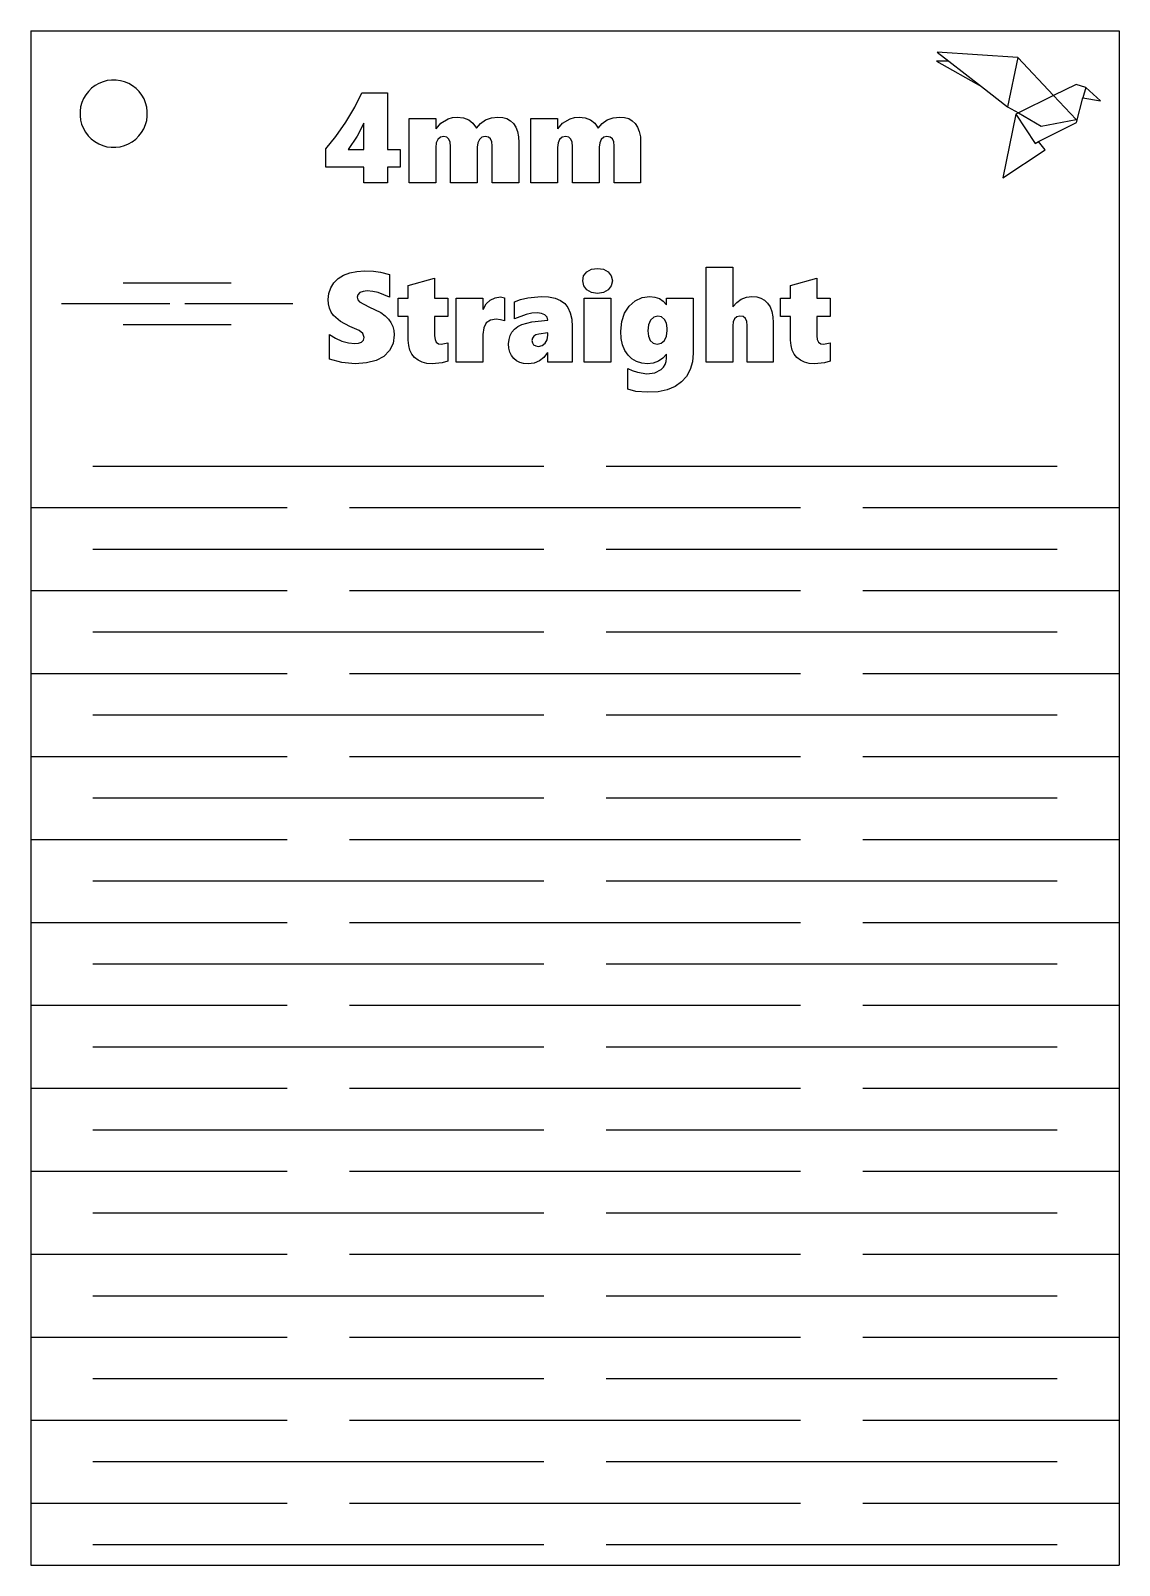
# Model space of a CAD drawing. Extents: x -52 to 52, y -74 to 74.
import ezdxf

# ---------------------------------------------------------------- set-up
doc = ezdxf.new("R2010")
doc.units = 0
doc.header["$MEASUREMENT"] = 0
doc.layers.get('0').update_dxf_attribs({"linetype": 'CONTINUOUS'})

msp = doc.modelspace()

# ---------------------------------------------------------------- linework, layer by layer
for p, q in [((-52.47, 73.99), (52.47, 73.99)), ((-52.47, 73.99), (-52.45, 28.01)), ((52.47, 73.99), (52.47, 28.01)), ((34.84, 71.05), (39.18, 68.61)), ((36.04, 71.05), (34.84, 71.05)), ((42.68, 71.41), (34.9, 71.92)), ((34.9, 71.92), (36.04, 71.05)), ((36.04, 71.05), (39.18, 68.61)), ((42.68, 71.41), (41.71, 66.65)), ((46.14, 67.74), (42.68, 71.41)), ((-46.91, 68.14), (-47.17, 67.81)), ((-46.61, 68.44), (-46.91, 68.14)), ((-46.27, 68.7), (-46.61, 68.44)), ((-45.9, 68.91), (-46.27, 68.7)), ((-45.5, 69.07), (-45.9, 68.91)), ((-45.09, 69.18), (-45.5, 69.07)), ((-44.67, 69.23), (-45.09, 69.18)), ((-44.25, 69.23), (-44.67, 69.23)), ((-43.83, 69.17), (-44.25, 69.23)), ((-43.42, 69.06), (-43.83, 69.17)), ((-43.02, 68.9), (-43.42, 69.06)), ((-42.66, 68.68), (-43.02, 68.9)), ((-42.32, 68.42), (-42.66, 68.68)), ((-42.02, 68.12), (-42.32, 68.42)), ((-41.76, 67.78), (-42.02, 68.12)), ((39.18, 68.61), (41.71, 66.65)), ((48.32, 68.81), (46.14, 67.74)), ((49.24, 68.51), (48.32, 68.81)), ((49.24, 68.51), (48.95, 67.52)), ((50.65, 67.22), (49.24, 68.51)), ((-47.66, 66.64), (-47.72, 66.22)), ((-47.55, 67.05), (-47.66, 66.64)), ((-47.38, 67.44), (-47.55, 67.05)), ((-47.17, 67.81), (-47.38, 67.44)), ((-41.55, 67.41), (-41.76, 67.78)), ((-41.39, 67.02), (-41.55, 67.41)), ((-41.28, 66.61), (-41.39, 67.02)), ((-41.23, 66.19), (-41.28, 66.61)), ((-22.09, 65.17), (-21.22, 66.61)), ((-21.22, 66.61), (-20.54, 67.99)), ((-20.54, 67.99), (-18.08, 67.99)), ((-18.08, 67.99), (-18.08, 62.53)), ((41.71, 66.65), (42.74, 66.06)), ((46.14, 67.74), (42.74, 66.06)), ((48.3, 65.43), (46.14, 67.74)), ((48.34, 65.15), (48.95, 67.52)), ((48.95, 67.52), (50.65, 67.22)), ((-47.72, 66.22), (-47.72, 65.79)), ((-47.72, 65.79), (-47.66, 65.37)), ((-47.66, 65.37), (-47.56, 64.96)), ((-41.4, 64.93), (-41.29, 65.34)), ((-41.29, 65.34), (-41.23, 65.76)), ((-41.23, 65.76), (-41.23, 66.19)), ((-23.05, 63.8), (-22.09, 65.17)), ((-16, 59.33), (-16, 65.51)), ((-16, 65.51), (-13.43, 65.51)), ((-13.43, 65.51), (-13.43, 64.54)), ((-12.94, 65.06), (-12.22, 65.5)), ((-12.22, 65.5), (-11.81, 65.62)), ((-11.81, 65.62), (-11.36, 65.66)), ((-11.36, 65.66), (-10.76, 65.6)), ((-10.76, 65.6), (-10.25, 65.4)), ((-10.25, 65.4), (-9.84, 65.07)), ((-9.12, 65.04), (-8.63, 65.38)), ((-8.63, 65.38), (-8.06, 65.59)), ((-8.06, 65.59), (-7.43, 65.66)), ((-7.43, 65.66), (-6.97, 65.62)), ((-6.97, 65.62), (-6.57, 65.51)), ((-6.57, 65.51), (-6.22, 65.31)), ((-6.22, 65.31), (-5.93, 65.03)), ((-4.25, 59.33), (-4.25, 65.51)), ((-4.25, 65.51), (-1.68, 65.51)), ((-1.68, 65.51), (-1.68, 64.54)), ((-1.19, 65.06), (-0.48, 65.5)), ((-0.48, 65.5), (-0.06, 65.62)), ((-0.06, 65.62), (0.39, 65.66)), ((0.39, 65.66), (0.99, 65.6)), ((0.99, 65.6), (1.49, 65.4)), ((1.49, 65.4), (1.91, 65.07)), ((2.63, 65.04), (3.11, 65.38)), ((3.11, 65.38), (3.69, 65.59)), ((3.69, 65.59), (4.32, 65.66)), ((4.32, 65.66), (4.78, 65.62)), ((4.78, 65.62), (5.18, 65.51)), ((5.18, 65.51), (5.52, 65.31)), ((5.52, 65.31), (5.81, 65.03)), ((42.5, 65.95), (41.23, 59.8)), ((42.74, 66.06), (42.5, 65.95)), ((42.5, 65.95), (44.37, 63.11)), ((42.74, 66.06), (44.95, 64.79)), ((44.75, 63.33), (48.34, 65.15)), ((44.95, 64.79), (48.3, 65.43)), ((-47.56, 64.96), (-47.39, 64.56)), ((-47.39, 64.56), (-47.18, 64.2)), ((-47.18, 64.2), (-46.93, 63.86)), ((-46.93, 63.86), (-46.63, 63.56)), ((-42.34, 63.54), (-42.04, 63.84)), ((-42.04, 63.84), (-41.78, 64.17)), ((-41.78, 64.17), (-41.56, 64.54)), ((-41.56, 64.54), (-41.4, 64.93)), ((-24.01, 62.6), (-23.05, 63.8)), ((-21.01, 63.82), (-21.88, 62.53)), ((-20.35, 65.07), (-21.01, 63.82)), ((-20.35, 62.53), (-20.35, 65.07)), ((-13.4, 64.54), (-12.94, 65.06)), ((-12.98, 63.71), (-13.23, 63.51)), ((-12.63, 63.78), (-12.98, 63.71)), ((-12.35, 63.72), (-12.63, 63.78)), ((-12.15, 63.54), (-12.35, 63.72)), ((-9.84, 65.07), (-9.5, 64.58)), ((-9.5, 64.58), (-9.12, 65.04)), ((-8.98, 63.71), (-9.22, 63.51)), ((-8.66, 63.78), (-8.98, 63.71)), ((-8.35, 63.73), (-8.66, 63.78)), ((-8.14, 63.56), (-8.35, 63.73)), ((-5.93, 65.03), (-5.71, 64.68)), ((-5.71, 64.68), (-5.55, 64.26)), ((-5.55, 64.26), (-5.45, 63.76)), ((-5.45, 63.76), (-5.42, 63.2)), ((-1.65, 64.54), (-1.19, 65.06)), ((-1.23, 63.71), (-1.48, 63.51)), ((-0.89, 63.78), (-1.23, 63.71)), ((-0.61, 63.72), (-0.89, 63.78)), ((-0.4, 63.54), (-0.61, 63.72)), ((1.91, 65.07), (2.24, 64.58)), ((2.24, 64.58), (2.63, 65.04)), ((2.77, 63.71), (2.53, 63.51)), ((3.08, 63.78), (2.77, 63.71)), ((3.4, 63.73), (3.08, 63.78)), ((3.61, 63.56), (3.4, 63.73)), ((5.81, 65.03), (6.04, 64.68)), ((6.04, 64.68), (6.2, 64.26)), ((6.2, 64.26), (6.3, 63.76)), ((6.3, 63.76), (6.33, 63.2)), ((-46.63, 63.56), (-46.29, 63.29)), ((-46.29, 63.29), (-45.92, 63.08)), ((-45.92, 63.08), (-45.53, 62.92)), ((-45.53, 62.92), (-45.12, 62.8)), ((-45.12, 62.8), (-44.7, 62.75)), ((-44.7, 62.75), (-44.28, 62.75)), ((-44.28, 62.75), (-43.85, 62.8)), ((-43.85, 62.8), (-43.44, 62.91)), ((-43.44, 62.91), (-43.05, 63.07)), ((-43.05, 63.07), (-42.68, 63.28)), ((-42.68, 63.28), (-42.34, 63.54)), ((-24.01, 60.82), (-24.01, 62.6)), ((-21.88, 62.53), (-20.35, 62.53)), ((-18.08, 62.53), (-16.85, 62.53)), ((-16.85, 62.53), (-16.85, 60.82)), ((-13.38, 63.17), (-13.43, 62.72)), ((-13.43, 62.72), (-13.43, 59.33)), ((-13.23, 63.51), (-13.38, 63.17)), ((-12.03, 63.25), (-12.15, 63.54)), ((-11.99, 62.83), (-12.03, 63.25)), ((-11.99, 59.33), (-11.99, 62.83)), ((-9.37, 63.19), (-9.42, 62.77)), ((-9.42, 62.77), (-9.42, 59.33)), ((-9.22, 63.51), (-9.37, 63.19)), ((-8.02, 63.28), (-8.14, 63.56)), ((-7.98, 62.89), (-8.02, 63.28)), ((-7.98, 59.33), (-7.98, 62.89)), ((-5.42, 63.2), (-5.42, 59.33)), ((-1.63, 63.17), (-1.68, 62.72)), ((-1.68, 62.72), (-1.68, 59.33)), ((-1.48, 63.51), (-1.63, 63.17)), ((-0.28, 63.25), (-0.4, 63.54)), ((-0.24, 62.83), (-0.28, 63.25)), ((-0.24, 59.33), (-0.24, 62.83)), ((2.38, 63.19), (2.33, 62.77)), ((2.33, 62.77), (2.33, 59.33)), ((2.53, 63.51), (2.38, 63.19)), ((3.73, 63.28), (3.61, 63.56)), ((3.77, 62.89), (3.73, 63.28)), ((3.77, 59.33), (3.77, 62.89)), ((6.33, 63.2), (6.33, 59.33)), ((41.23, 59.8), (45.32, 62.5)), ((44.37, 63.11), (44.67, 63.29)), ((44.67, 63.29), (44.75, 63.33)), ((45.32, 62.5), (44.67, 63.29)), ((-20.35, 60.82), (-24.01, 60.82)), ((-20.35, 59.33), (-20.35, 60.82)), ((-16.85, 60.82), (-18.09, 60.82)), ((-18.09, 60.82), (-18.09, 59.33)), ((-18.09, 59.33), (-20.35, 59.33)), ((-13.43, 59.33), (-16, 59.33)), ((-9.42, 59.33), (-11.99, 59.33)), ((-5.42, 59.33), (-7.98, 59.33)), ((-1.68, 59.33), (-4.25, 59.33)), ((2.33, 59.33), (-0.24, 59.33)), ((6.33, 59.33), (3.77, 59.33)), ((-22.84, 50.08), (-22.32, 50.4)), ((-22.32, 50.4), (-21.72, 50.64)), ((-21.72, 50.64), (-21.04, 50.78)), ((-21.04, 50.78), (-20.28, 50.83)), ((-20.28, 50.83), (-19.44, 50.79)), ((-19.44, 50.79), (-18.75, 50.7)), ((-18.75, 50.7), (-17.88, 50.49)), ((-17.88, 50.49), (-17.88, 48.29)), ((0.74, 49.87), (0.83, 50.35)), ((0.83, 50.35), (1.13, 50.73)), ((1.13, 50.73), (1.58, 50.98)), ((1.58, 50.98), (2.17, 51.06)), ((2.17, 51.06), (2.75, 50.98)), ((2.75, 50.98), (3.21, 50.73)), ((3.21, 50.73), (3.5, 50.35)), ((3.5, 50.35), (3.6, 49.87)), ((12.63, 42.03), (12.63, 51.18)), ((12.63, 51.18), (15.2, 51.18)), ((15.2, 51.18), (15.2, 47.37)), ((-43.57, 49.67), (-33.14, 49.67)), ((-23.73, 48.66), (-23.55, 49.2)), ((-23.55, 49.2), (-23.25, 49.67)), ((-23.25, 49.67), (-22.84, 50.08)), ((-20.42, 48.85), (-20.73, 48.73)), ((-20.03, 48.89), (-20.42, 48.85)), ((-19.5, 48.85), (-20.03, 48.89)), ((-18.96, 48.74), (-19.5, 48.85)), ((-16.07, 49.42), (-13.53, 50.12)), ((-16.07, 48.21), (-16.07, 49.42)), ((-13.53, 50.12), (-13.53, 48.21)), ((0.84, 49.4), (0.74, 49.87)), ((1.14, 49), (0.84, 49.4)), ((1.6, 48.74), (1.14, 49)), ((3.21, 48.99), (2.75, 48.74)), ((3.5, 49.38), (3.21, 48.99)), ((3.6, 49.87), (3.5, 49.38)), ((20.79, 49.42), (23.32, 50.12)), ((20.79, 48.21), (20.79, 49.42)), ((23.32, 50.12), (23.32, 48.21)), ((-49.51, 47.67), (-39.07, 47.67)), ((-37.63, 47.67), (-27.2, 47.67)), ((-23.79, 48.07), (-23.73, 48.66)), ((-23.76, 47.64), (-23.79, 48.07)), ((-23.66, 47.23), (-23.76, 47.64)), ((-20.93, 48.53), (-20.99, 48.28)), ((-20.99, 48.28), (-20.94, 48.03)), ((-20.94, 48.03), (-20.78, 47.83)), ((-20.73, 48.73), (-20.93, 48.53)), ((-20.78, 47.83), (-19.88, 47.37)), ((-19.88, 47.37), (-18.73, 46.8)), ((-17.88, 48.29), (-18.96, 48.74)), ((-17.04, 46.43), (-17.04, 48.21)), ((-17.04, 48.21), (-16.07, 48.21)), ((-13.53, 48.21), (-12.25, 48.21)), ((-12.25, 48.21), (-12.25, 46.43)), ((-11.45, 42.03), (-11.45, 48.21)), ((-11.45, 48.21), (-8.87, 48.21)), ((-8.87, 48.21), (-8.87, 47.12)), ((-8.85, 47.12), (-8.56, 47.64)), ((-8.56, 47.64), (-8.18, 48.01)), ((-8.18, 48.01), (-7.71, 48.24)), ((-7.71, 48.24), (-7.17, 48.32)), ((-7.17, 48.32), (-6.8, 48.24)), ((-6.8, 48.24), (-6.8, 46)), ((-5.82, 47.86), (-5.26, 48.06)), ((-5.82, 46.19), (-5.82, 47.86)), ((-5.26, 48.06), (-4.56, 48.22)), ((-4.56, 48.22), (-3.27, 48.36)), ((-3.27, 48.36), (-2.54, 48.32)), ((-2.54, 48.32), (-1.91, 48.19)), ((-1.91, 48.19), (-1.4, 47.98)), ((-1.4, 47.98), (-0.99, 47.68)), ((-0.99, 47.68), (-0.68, 47.29)), ((0.88, 42.03), (0.88, 48.21)), ((0.88, 48.21), (3.45, 48.21)), ((2.17, 48.65), (1.6, 48.74)), ((2.75, 48.74), (2.17, 48.65)), ((3.45, 48.21), (3.45, 42.03)), ((4.78, 46.76), (5.21, 47.44)), ((5.21, 47.44), (5.79, 47.94)), ((5.79, 47.94), (6.47, 48.25)), ((6.47, 48.25), (7.21, 48.36)), ((7.21, 48.36), (7.71, 48.31)), ((7.71, 48.31), (8.15, 48.16)), ((8.15, 48.16), (8.51, 47.91)), ((8.51, 47.91), (8.81, 47.57)), ((8.83, 47.57), (8.83, 48.21)), ((8.83, 48.21), (11.39, 48.21)), ((11.39, 48.21), (11.39, 42.89)), ((15.22, 47.37), (15.59, 47.79)), ((15.59, 47.79), (16.03, 48.1)), ((16.03, 48.1), (16.52, 48.29)), ((16.52, 48.29), (17.05, 48.36)), ((17.05, 48.36), (17.52, 48.32)), ((17.52, 48.32), (17.93, 48.2)), ((17.93, 48.2), (18.28, 48)), ((18.28, 48), (18.57, 47.72)), ((18.57, 47.72), (18.8, 47.36)), ((18.8, 47.36), (18.97, 46.92)), ((19.82, 46.43), (19.82, 48.21)), ((19.82, 48.21), (20.79, 48.21)), ((23.32, 48.21), (24.61, 48.21)), ((24.61, 48.21), (24.61, 46.43)), ((-23.5, 46.86), (-23.66, 47.23)), ((-23.27, 46.52), (-23.5, 46.86)), ((-22.61, 45.94), (-23.27, 46.52)), ((-21.7, 45.47), (-22.61, 45.94)), ((-18.73, 46.8), (-18.31, 46.5)), ((-18.31, 46.5), (-17.98, 46.18)), ((-17.98, 46.18), (-17.74, 45.84)), ((-16.07, 46.43), (-17.04, 46.43)), ((-16.07, 44.15), (-16.07, 46.43)), ((-12.25, 46.43), (-13.53, 46.43)), ((-13.53, 46.43), (-13.53, 44.57)), ((-8.16, 46.09), (-8.56, 45.81)), ((-7.6, 46.18), (-8.16, 46.09)), ((-7.19, 46.12), (-7.6, 46.18)), ((-6.8, 46), (-7.19, 46.12)), ((-4.7, 46.63), (-5.82, 46.19)), ((-5.14, 45.65), (-4.16, 45.9)), ((-4.15, 46.75), (-4.7, 46.63)), ((-4.16, 45.9), (-2.63, 46.09)), ((-3.63, 46.78), (-4.15, 46.75)), ((-3.22, 46.73), (-3.63, 46.78)), ((-2.9, 46.59), (-3.22, 46.73)), ((-2.69, 46.37), (-2.9, 46.59)), ((-2.63, 46.09), (-2.69, 46.37)), ((-0.68, 47.29), (-0.46, 46.79)), ((-0.46, 46.79), (-0.32, 46.17)), ((-0.32, 46.17), (-0.28, 45.44)), ((4.42, 45), (4.51, 45.94)), ((4.51, 45.94), (4.78, 46.76)), ((7.28, 46.09), (7.09, 45.64)), ((7.59, 46.38), (7.28, 46.09)), ((7.98, 46.47), (7.59, 46.38)), ((8.34, 46.39), (7.98, 46.47)), ((8.63, 46.15), (8.34, 46.39)), ((8.81, 45.78), (8.63, 46.15)), ((15.24, 45.91), (15.2, 45.54)), ((15.38, 46.21), (15.24, 45.91)), ((15.6, 46.41), (15.38, 46.21)), ((15.9, 46.47), (15.6, 46.41)), ((16.21, 46.42), (15.9, 46.47)), ((16.43, 46.24), (16.21, 46.42)), ((16.57, 45.96), (16.43, 46.24)), ((16.61, 45.55), (16.57, 45.96)), ((18.97, 46.92), (19.07, 46.41)), ((19.07, 46.41), (19.1, 45.82)), ((20.79, 46.43), (19.82, 46.43)), ((20.79, 44.15), (20.79, 46.43)), ((24.61, 46.43), (23.32, 46.43)), ((23.32, 46.43), (23.32, 44.57)), ((-43.57, 45.67), (-33.14, 45.67)), ((-23.67, 42.33), (-23.67, 44.71)), ((-23.67, 44.71), (-23.1, 44.35)), ((-20.82, 45.09), (-21.7, 45.47)), ((-20.46, 44.79), (-20.82, 45.09)), ((-20.34, 44.42), (-20.46, 44.79)), ((-20.4, 44.16), (-20.34, 44.42)), ((-17.74, 45.84), (-17.56, 45.47)), ((-17.56, 45.47), (-17.46, 45.07)), ((-17.42, 44.65), (-17.54, 43.84)), ((-17.46, 45.07), (-17.42, 44.65)), ((-13.53, 44.57), (-13.49, 44.22)), ((-8.79, 45.35), (-8.87, 44.71)), ((-8.87, 44.71), (-8.87, 42.03)), ((-8.56, 45.81), (-8.79, 45.35)), ((-6.36, 44.21), (-6.26, 44.6)), ((-6.26, 44.6), (-6.08, 44.93)), ((-6.08, 44.93), (-5.84, 45.22)), ((-5.84, 45.22), (-5.52, 45.46)), ((-5.52, 45.46), (-5.14, 45.65)), ((-3.98, 44.53), (-4.11, 44.35)), ((-3.78, 44.66), (-3.98, 44.53)), ((-3.5, 44.74), (-3.78, 44.66)), ((-2.63, 44.86), (-3.5, 44.74)), ((-2.69, 44.19), (-2.63, 44.62)), ((-2.63, 44.62), (-2.63, 44.86)), ((-0.28, 45.44), (-0.28, 42.03)), ((4.46, 44.3), (4.42, 45)), ((7.09, 45.64), (7.03, 45.06)), ((7.03, 45.06), (7.08, 44.52)), ((7.08, 44.52), (7.24, 44.11)), ((8.62, 44.12), (8.81, 44.54)), ((8.87, 45.29), (8.81, 45.78)), ((8.81, 44.54), (8.87, 45.08)), ((8.87, 45.08), (8.87, 45.29)), ((15.2, 45.54), (15.2, 42.03)), ((16.61, 42.03), (16.61, 45.55)), ((19.1, 45.82), (19.1, 42.03)), ((23.32, 44.57), (23.36, 44.22)), ((-23.1, 44.35), (-22.47, 44.06)), ((-22.47, 44.06), (-21.83, 43.88)), ((-21.83, 43.88), (-21.24, 43.82)), ((-21.24, 43.82), (-20.86, 43.86)), ((-20.86, 43.86), (-20.58, 43.97)), ((-20.58, 43.97), (-20.4, 44.16)), ((-17.88, 43.14), (-18.44, 42.58)), ((-17.54, 43.84), (-17.88, 43.14)), ((-16.03, 43.64), (-16.07, 44.15)), ((-15.92, 43.18), (-16.03, 43.64)), ((-15.73, 42.79), (-15.92, 43.18)), ((-13.49, 44.22), (-13.37, 43.96)), ((-13.37, 43.96), (-13.17, 43.81)), ((-13.17, 43.81), (-12.89, 43.76)), ((-12.89, 43.76), (-12.25, 43.89)), ((-12.25, 43.89), (-12.25, 42.11)), ((-6.4, 43.78), (-6.36, 44.21)), ((-6.37, 43.37), (-6.4, 43.78)), ((-6.28, 43), (-6.37, 43.37)), ((-6.12, 42.68), (-6.28, 43)), ((-4.11, 44.35), (-4.15, 44.13)), ((-4.15, 44.13), (-4.11, 43.9)), ((-4.11, 43.9), (-3.99, 43.71)), ((-3.99, 43.71), (-3.79, 43.59)), ((-3.79, 43.59), (-3.53, 43.55)), ((-3.53, 43.55), (-3.17, 43.62)), ((-3.17, 43.62), (-2.88, 43.85)), ((-2.65, 42.97), (-3, 42.49)), ((-2.88, 43.85), (-2.69, 44.19)), ((-2.63, 42.03), (-2.63, 42.97)), ((4.59, 43.69), (4.46, 44.3)), ((4.81, 43.16), (4.59, 43.69)), ((5.11, 42.71), (4.81, 43.16)), ((7.24, 44.11), (7.52, 43.85)), ((7.52, 43.85), (7.93, 43.76)), ((7.93, 43.76), (8.32, 43.85)), ((8.32, 43.85), (8.62, 44.12)), ((20.83, 43.64), (20.79, 44.15)), ((20.94, 43.18), (20.83, 43.64)), ((21.13, 42.79), (20.94, 43.18)), ((23.36, 44.22), (23.48, 43.96)), ((23.48, 43.96), (23.69, 43.81)), ((23.69, 43.81), (23.97, 43.76)), ((23.97, 43.76), (24.61, 43.89)), ((24.61, 43.89), (24.61, 42.11)), ((-22.48, 41.99), (-23.67, 42.33)), ((-21.18, 41.88), (-22.48, 41.99)), ((-20.1, 41.95), (-21.18, 41.88)), ((-19.18, 42.19), (-20.1, 41.95)), ((-18.44, 42.58), (-19.18, 42.19)), ((-15.46, 42.47), (-15.73, 42.79)), ((-15.13, 42.21), (-15.46, 42.47)), ((-14.74, 42.02), (-15.13, 42.21)), ((-14.29, 41.91), (-14.74, 42.02)), ((-13.78, 41.88), (-14.29, 41.91)), ((-12.82, 41.95), (-13.78, 41.88)), ((-12.25, 42.11), (-12.82, 41.95)), ((-8.87, 42.03), (-11.45, 42.03)), ((-5.9, 42.39), (-6.12, 42.68)), ((-5.63, 42.17), (-5.9, 42.39)), ((-5.31, 42), (-5.63, 42.17)), ((-4.95, 41.91), (-5.31, 42)), ((-4.53, 41.88), (-4.95, 41.91)), ((-3.94, 41.94), (-4.53, 41.88)), ((-3.43, 42.15), (-3.94, 41.94)), ((-3, 42.49), (-3.43, 42.15)), ((-0.28, 42.03), (-2.63, 42.03)), ((3.45, 42.03), (0.88, 42.03)), ((5.1, 39.42), (5.1, 41.43)), ((5.1, 41.43), (5.52, 41.22)), ((5.49, 42.34), (5.11, 42.71)), ((5.93, 42.08), (5.49, 42.34)), ((6.43, 41.93), (5.93, 42.08)), ((7, 41.88), (6.43, 41.93)), ((7.54, 41.94), (7, 41.88)), ((8.04, 42.13), (7.54, 41.94)), ((8.48, 42.42), (8.04, 42.13)), ((8.31, 41.32), (8.54, 41.54)), ((8.81, 42.8), (8.48, 42.42)), ((8.54, 41.54), (8.7, 41.8)), ((8.7, 41.8), (8.8, 42.1)), ((8.8, 42.1), (8.83, 42.42)), ((8.83, 42.42), (8.83, 42.8)), ((11.32, 42.05), (11.11, 41.31)), ((11.39, 42.89), (11.32, 42.05)), ((15.2, 42.03), (12.63, 42.03)), ((19.1, 42.03), (16.61, 42.03)), ((21.39, 42.47), (21.13, 42.79)), ((21.73, 42.21), (21.39, 42.47)), ((22.12, 42.02), (21.73, 42.21)), ((22.57, 41.91), (22.12, 42.02)), ((23.08, 41.88), (22.57, 41.91)), ((24.04, 41.95), (23.08, 41.88)), ((24.61, 42.11), (24.04, 41.95)), ((5.52, 41.22), (6.01, 41.05)), ((6.01, 41.05), (6.93, 40.9)), ((6.93, 40.9), (7.71, 41.01)), ((7.71, 41.01), (8.31, 41.32)), ((10.27, 40.12), (9.65, 39.68)), ((10.76, 40.66), (10.27, 40.12)), ((11.11, 41.31), (10.76, 40.66)), ((5.88, 39.21), (5.1, 39.42)), ((7, 39.12), (5.88, 39.21)), ((8.01, 39.18), (7, 39.12)), ((8.89, 39.37), (8.01, 39.18)), ((9.65, 39.68), (8.89, 39.37)), ((-46.47, 32.01), (-3, 32.01)), ((3, 32.01), (46.47, 32.01)), ((-52.45, 28.01), (-27.74, 28.01)), ((-52.45, 28.01), (-52.45, 20.01)), ((-21.74, 28.01), (21.74, 28.01)), ((27.74, 28.01), (52.47, 28.01)), ((52.47, 28.01), (52.47, 20.01)), ((-46.47, 24.01), (-3, 24.01)), ((3, 24.01), (46.47, 24.01)), ((-52.45, 20.01), (-27.74, 20.01)), ((-52.45, 20.01), (-52.45, 12.01)), ((-21.74, 20.01), (21.74, 20.01)), ((27.74, 20.01), (52.47, 20.01)), ((52.47, 20.01), (52.47, 12.01)), ((-46.47, 16.01), (-3, 16.01)), ((3, 16.01), (46.47, 16.01)), ((-52.45, 12.01), (-27.74, 12.01)), ((-52.45, 12.01), (-52.45, 4.01)), ((-21.74, 12.01), (21.74, 12.01)), ((27.74, 12.01), (52.47, 12.01)), ((52.47, 12.01), (52.47, 4.01)), ((-46.47, 8.01), (-3, 8.01)), ((3, 8.01), (46.47, 8.01)), ((-52.45, 4.01), (-27.74, 4.01)), ((-52.45, 4.01), (-52.45, -3.99)), ((-21.74, 4.01), (21.74, 4.01)), ((27.74, 4.01), (52.47, 4.01)), ((52.47, 4.01), (52.47, -3.99)), ((-46.47, 0.01), (-3, 0.01)), ((3, 0.01), (46.47, 0.01)), ((-52.45, -3.99), (-27.74, -3.99)), ((-52.45, -3.99), (-52.45, -11.99)), ((-21.74, -3.99), (21.74, -3.99)), ((27.74, -3.99), (52.47, -3.99)), ((52.47, -3.99), (52.47, -11.99)), ((-46.47, -7.99), (-3, -7.99)), ((3, -7.99), (46.47, -7.99)), ((-52.45, -11.99), (-27.74, -11.99)), ((-52.45, -11.99), (-52.45, -19.99)), ((-21.74, -11.99), (21.74, -11.99)), ((27.74, -11.99), (52.47, -11.99)), ((52.47, -11.99), (52.47, -19.99)), ((-46.47, -15.99), (-3, -15.99)), ((3, -15.99), (46.47, -15.99)), ((-52.45, -19.99), (-27.74, -19.99)), ((-52.45, -19.99), (-52.45, -27.99)), ((-21.74, -19.99), (21.74, -19.99)), ((27.74, -19.99), (52.47, -19.99)), ((52.47, -19.99), (52.47, -27.99)), ((-46.47, -23.99), (-3, -23.99)), ((3, -23.99), (46.47, -23.99)), ((-52.45, -27.99), (-27.74, -27.99)), ((-52.45, -27.99), (-52.45, -35.99)), ((-21.74, -27.99), (21.74, -27.99)), ((27.74, -27.99), (52.47, -27.99)), ((52.47, -27.99), (52.47, -35.99)), ((-46.47, -31.99), (-3, -31.99)), ((3, -31.99), (46.47, -31.99)), ((-52.45, -35.99), (-27.74, -35.99)), ((-52.45, -35.99), (-52.45, -43.99)), ((-21.74, -35.99), (21.74, -35.99)), ((27.74, -35.99), (52.47, -35.99)), ((52.47, -35.99), (52.47, -43.99)), ((-46.47, -39.99), (-3, -39.99)), ((3, -39.99), (46.47, -39.99)), ((-52.45, -43.99), (-27.74, -43.99)), ((-52.45, -43.99), (-52.45, -51.99)), ((-21.74, -43.99), (21.74, -43.99)), ((27.74, -43.99), (52.47, -43.99)), ((52.47, -43.99), (52.47, -51.99)), ((-46.47, -47.99), (-3, -47.99)), ((3, -47.99), (46.47, -47.99)), ((-52.45, -51.99), (-27.74, -51.99)), ((-52.45, -51.99), (-52.45, -59.99)), ((-21.74, -51.99), (21.74, -51.99)), ((27.74, -51.99), (52.47, -51.99)), ((52.47, -51.99), (52.47, -59.99)), ((-46.47, -55.99), (-3, -55.99)), ((3, -55.99), (46.47, -55.99)), ((-52.45, -59.99), (-27.74, -59.99)), ((-52.45, -59.99), (-52.45, -67.99)), ((-21.74, -59.99), (21.74, -59.99)), ((27.74, -59.99), (52.47, -59.99)), ((52.47, -59.99), (52.47, -67.99)), ((-46.47, -63.99), (-3, -63.99)), ((3, -63.99), (46.47, -63.99)), ((-52.45, -67.99), (-27.74, -67.99)), ((-52.45, -67.99), (-52.45, -73.99)), ((-21.74, -67.99), (21.74, -67.99)), ((27.74, -67.99), (52.47, -67.99)), ((52.47, -67.99), (52.47, -73.99)), ((-46.47, -71.99), (-3, -71.99)), ((3, -71.99), (46.47, -71.99)), ((-52.45, -73.99), (-27.74, -73.99)), ((-27.74, -73.99), (-21.74, -73.99)), ((-21.74, -73.99), (21.74, -73.99)), ((21.74, -73.99), (27.74, -73.99)), ((27.74, -73.99), (52.47, -73.99))]:
    msp.add_line(p, q)

doc.saveas('drawing.dxf')
